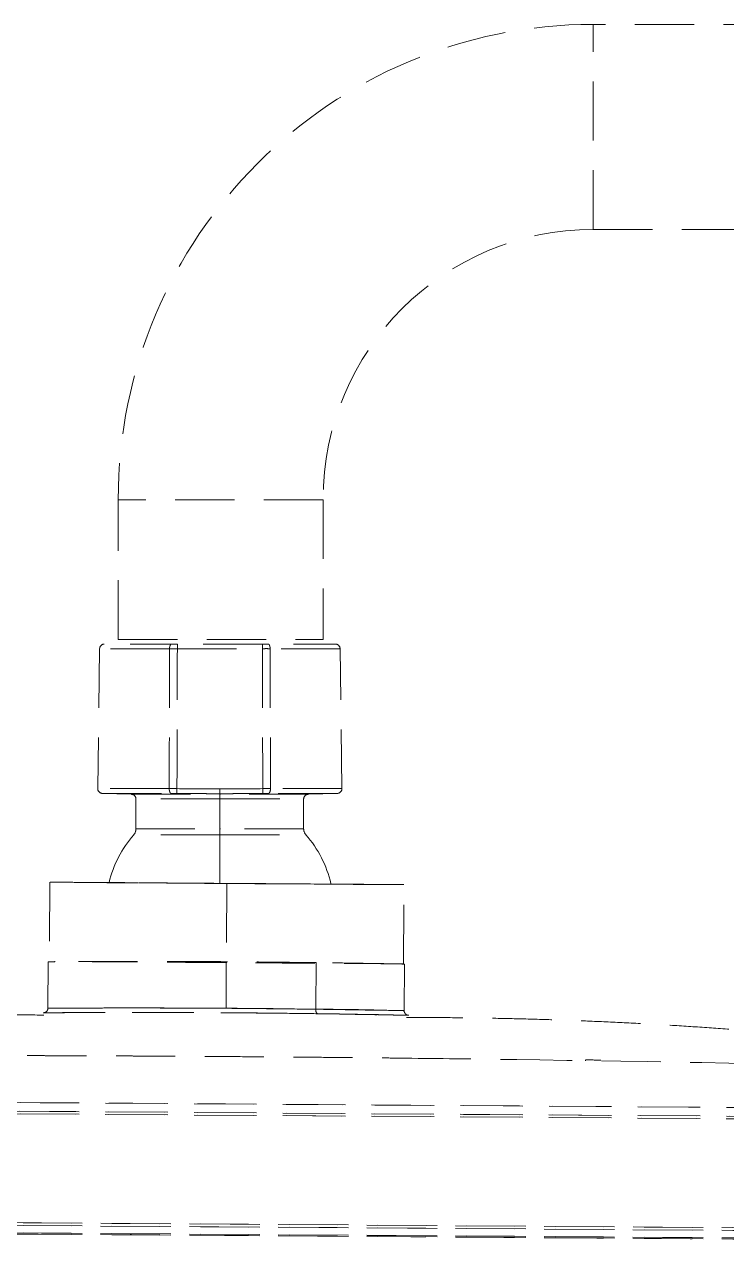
# Model space of a CAD drawing. Header units: millimetres. Extents: x 8883 to 11259, y -10160 to -6800.
# Drawn here: x 10425.5 to 10500.9, y -8196.7 to -8066.1 of the extents above; entities that cross this region are included whole.
import ezdxf

# ---------------------------------------------------------------- set-up
doc = ezdxf.new("R2010")
doc.units = ezdxf.units.MM
doc.linetypes.add('HIDDEN', pattern=[9.525, 6.35, -3.175])
doc.linetypes.add('HIDDEN2', pattern=[4.7625, 3.175, -1.5875])
doc.layers.add('HIDDEN', color=252, linetype='HIDDEN2', lineweight=13)

msp = doc.modelspace()

# ---------------------------------------------------------------- linework, layer by layer
at = {"layer": 'HIDDEN', "linetype": 'HIDDEN', "lineweight": 18}
for p, q in [((10754.56, -8066.15), (10486.56, -8066.15)), ((10486.56, -8088.15), (10486.56, -8066.15)), ((10486.56, -8088.15), (10754.56, -8088.15)), ((10435.56, -8132.15), (10435.56, -8117.15)), ((10457.56, -8117.15), (10435.56, -8117.15)), ((10457.56, -8117.15), (10457.56, -8132.15)), ((10435.56, -8132.15), (10457.56, -8132.15)), ((10451.04, -8132.64), (10441.91, -8132.64)), ((10451.66, -8132.64), (10451.04, -8132.64)), ((10433.57, -8133.13), (10433.37, -8148.15)), ((10459.58, -8148.15), (10459.38, -8133.13)), ((10433.85, -8148.66), (10436.99, -8148.76)), ((10433.85, -8148.66), (10441.24, -8148.66)), ((10459.09, -8148.66), (10451.71, -8148.66)), ((10455.96, -8148.76), (10459.09, -8148.66)), ((10436.99, -8148.76), (10446.47, -8148.76)), ((10437.47, -8149.26), (10437.47, -8152.45)), ((10446.47, -8149.26), (10437.47, -8149.26)), ((10446.47, -8148.76), (10446.47, -8149.26)), ((10446.47, -8148.76), (10446.55, -8148.76)), ((10446.55, -8149.26), (10446.47, -8149.26)), ((10455.96, -8148.76), (10446.55, -8148.76)), ((10446.55, -8149.26), (10455.47, -8149.26)), ((10455.47, -8152.45), (10455.47, -8149.26)), ((10455.47, -8152.45), (10446.54, -8152.45)), ((10446.47, -8158.27), (10446.47, -8153.11)), ((10446.54, -8153.11), (10455.72, -8153.11)), ((10428.22, -8158.18), (10428.17, -8166.68)), ((10447.23, -8158.33), (10431.23, -8158.22)), ((10447.23, -8158.32), (10447.17, -8166.82)), ((10447.23, -8158.33), (10463.23, -8158.44)), ((10466.18, -8166.95), (10466.24, -8158.45)), ((10428.05, -8166.72), (10428.02, -8171.72)), ((10456.77, -8171.82), (10456.81, -8166.82)), ((10466.27, -8171.98), (10466.3, -8166.98)), ((10430.35, -8172.18), (10430.34, -8172.18)), ((10447.14, -8171.72), (10447.14, -8171.72)), ((10447.14, -8171.72), (10447.14, -8171.72)), ((10447.14, -8172.2), (10447.14, -8172.2)), ((10447.14, -8172.2), (10447.14, -8172.2)), ((10463.93, -8172.41), (10463.93, -8172.41)), ((10485.74, -8177.34), (10485.74, -8177.34)), ((10526.62, -8183.74), (10367.5, -8182.64)), ((10367.5, -8182.64), (10526.62, -8183.74)), ((10526.61, -8183.47), (10367.51, -8182.37)), ((10367.51, -8182.37), (10526.61, -8183.47)), ((10367.52, -8181.43), (10526.62, -8182.53)), ((10526.95, -8195.43), (10367.01, -8194.32)), ((10367.01, -8194.32), (10526.95, -8195.43)), ((10367, -8194.62), (10526.95, -8195.72)), ((10526.95, -8195.72), (10367, -8194.62)), ((10526.95, -8196.52), (10367, -8195.42)), ((10367, -8195.42), (10526.95, -8196.52)), ((10367, -8195.43), (10526.95, -8196.54)), ((10526.95, -8196.65), (10367, -8195.54))]:
    msp.add_line(p, q, dxfattribs=at)
for centre, radius, start, end in [((10486.56, -8117.15), 51, 90, 180), ((10486.56, -8117.15), 29, 90, 180), ((10434.07, -8133.14), 0.5, 90, 179.2723), ((10458.88, -8133.14), 0.5, 0.7618, 90), ((10433.87, -8148.16), 0.5, 179.2712, 268), ((10459.08, -8148.16), 0.5, 272, 0.7629), ((10436.97, -8149.26), 0.5, 0, 88), ((10455.97, -8149.26), 0.5, 92, 180), ((10436.47, -8152.45), 1, 319.161, 0), ((10456.47, -8152.45), 1, 180, 220.9994), ((10446.47, -8161.14), 12.25, 138.9837, 166.1934), ((10446.47, -8161.14), 12.25, 13.1957, 40.9994)]:
    msp.add_arc(centre, radius, start, end, dxfattribs=at)
for centre, major_axis, ratio, start_param, end_param in [((10441.91, -8132.64), (1.5, 0), 0.000002, 1.57077, 2.002381), ((10451.7, -8148.16), (0, 0.5), 0.41475, 3.176498, 4.712395)]:
    msp.add_ellipse(centre, major_axis=major_axis, ratio=ratio, start_param=start_param, end_param=end_param, dxfattribs=at)
for points, weights, degree in [([(10441.28, -8132.64), (10438.65, -8132.64), (10436.83, -8132.64)], [1, 0.93594030239, 0.923861042892], 2), ([(10441.28, -8132.64), (10441.08, -8132.64), (10441.07, -8133.14)], [1, 0.711725944024, 1], 2), ([(10441.91, -8132.64), (10441.91, -8132.64), (10441.91, -8133.14)], [0.999596406696, 0.711918987171, 1], 2), ([(10451.04, -8133.14), (10451.04, -8132.64), (10451.04, -8132.64)], [1, 0.711717330064, 1], 2), ([(10451.66, -8132.64), (10451.87, -8132.64), (10451.87, -8133.14)], [1, 0.711720446305, 1], 2), ([(10441.07, -8133.14), (10433.57, -8133.14), (10433.57, -8133.14)], [1, 0.842137833422, 0.999940507182], 2), ([(10459.38, -8133.14), (10459.38, -8133.14), (10451.87, -8133.14)], [0.999939843091, 0.84213816565, 1], 2), ([(10441.04, -8148.15), (10441.04, -8148.15), (10441.04, -8148.15), (10441.04, -8148.16)], [1, 0.999986396381, 0.999986370479, 1], 3), ([(10441.04, -8148.16), (10441.04, -8148.44), (10441.12, -8148.65), (10441.24, -8148.66)], [1, 0.81270063813, 0.813092220383, 1], 3), ([(10441.86, -8148.66), (10441.86, -8148.65), (10441.86, -8148.44), (10441.87, -8148.15)], [1.16664221229, 0.944357971452, 0.9444526362, 1.16692620654], 3), ([(10451.91, -8148.15), (10451.91, -8148.15), (10451.91, -8148.16)], [1, 0.999974445807, 1], 2), ([(10446.47, -8152.45), (10446.5, -8152.45), (10446.54, -8152.45)], [1, 0.999993904141, 1], 2)]:
    msp.add_rational_spline(points, weights, degree=degree, dxfattribs=at)
for points, weights, knots in [([(10457.15, -8132.64), (10458.88, -8132.64), (10458.88, -8132.64), (10458.88, -8132.64), (10451.66, -8132.64)], [0.921349017001, 0.925879622588, 1, 0.842108108603, 1], [0, 0, 0, 0.319467, 0.319467, 1, 1, 1]), ([(10441.04, -8148.15), (10433.37, -8148.15), (10433.37, -8148.15), (10433.37, -8148.15), (10433.37, -8148.15)], [1, 0.841055775259, 1, 0.99997709744, 0.999954201479], [0, 0, 0, 0.999856, 0.999856, 1, 1, 1]), ([(10459.58, -8148.15), (10459.58, -8148.15), (10459.58, -8148.15), (10459.58, -8148.15), (10451.91, -8148.15)], [0.999938785464, 0.999969386836, 1, 0.841055775259, 1], [0, 0, 0, 0.000193, 0.000193, 1, 1, 1]), ([(10437.47, -8152.45), (10437.47, -8152.45), (10437.47, -8152.45), (10437.5, -8152.45), (10446.47, -8152.45)], [0.998561876018, 0.999279156428, 1, 0.708340193265, 1], [0, 0, 0, 0.002465, 0.002465, 1, 1, 1]), ([(10446.47, -8153.11), (10437.26, -8153.11), (10437.23, -8153.11), (10437.23, -8153.11), (10437.23, -8153.11)], [1, 0.708346096096, 1, 0.999349743138, 0.998702385835], [0, 0, 0, 0.997775, 0.997775, 1, 1, 1])]:
    msp.add_rational_spline(points, weights, degree=2, knots=knots, dxfattribs=at)
for points, degree in [([(10441.07, -8133.14), (10441.06, -8138.14), (10441.05, -8143.14), (10441.04, -8148.15)], 3), ([(10441.87, -8148.15), (10441.91, -8133.14)], 1), ([(10441.91, -8133.14), (10451.04, -8133.14)], 1), ([(10451.04, -8133.14), (10451.08, -8148.15)], 1), ([(10451.87, -8133.14), (10451.88, -8138.14), (10451.9, -8143.14), (10451.91, -8148.15)], 3), ([(10441.86, -8148.66), (10441.65, -8148.66), (10441.44, -8148.66), (10441.24, -8148.66)], 3), ([(10446.47, -8148.18), (10444.94, -8148.18), (10443.4, -8148.17), (10441.87, -8148.15)], 3), ([(10451.08, -8148.15), (10449.54, -8148.17), (10448.01, -8148.18), (10446.47, -8148.18)], 3), ([(10446.47, -8148.69), (10446.47, -8148.76)], 1), ([(10451.71, -8148.66), (10451.51, -8148.66), (10451.3, -8148.66), (10451.08, -8148.66)], 3), ([(10446.47, -8149.26), (10446.47, -8152.45)], 1), ([(10446.54, -8153.11), (10446.52, -8153.11), (10446.49, -8153.11), (10446.47, -8153.11)], 3), ([(10447.23, -8158.32), (10445.99, -8158.31), (10443.5, -8158.29), (10439.91, -8158.27), (10436.61, -8158.24), (10433.7, -8158.22), (10431.33, -8158.21), (10429.57, -8158.19), (10428.47, -8158.19), (10428.1, -8158.18), (10428.47, -8158.19), (10429.57, -8158.19), (10431.33, -8158.21), (10433.7, -8158.22), (10436.61, -8158.24), (10439.91, -8158.27), (10443.5, -8158.29), (10445.99, -8158.31), (10447.23, -8158.32)], 3), ([(10447.14, -8171.72), (10447.17, -8166.72)], 1), ([(10456.81, -8166.82), (10455.32, -8166.8), (10452.16, -8166.77), (10448.83, -8166.73), (10447.17, -8166.72)], 3), ([(10456.81, -8166.82), (10455.36, -8166.8), (10452.22, -8166.77), (10448.86, -8166.73), (10447.17, -8166.72)], 3), ([(10441.19, -8171.69), (10439.92, -8171.68), (10438.69, -8171.68), (10437.52, -8171.68)], 3), ([(10447.14, -8171.72), (10446.14, -8171.71), (10444.13, -8171.7), (10442.15, -8171.69), (10441.19, -8171.69)], 3), ([(10456.77, -8171.82), (10455.28, -8171.8), (10452.13, -8171.77), (10448.8, -8171.73), (10447.14, -8171.72)], 3), ([(10447.14, -8171.72), (10448.8, -8171.73), (10452.13, -8171.77), (10455.28, -8171.8), (10456.77, -8171.82)], 3), ([(10427.59, -8172.45), (10396.08, -8171.94), (10364.69, -8175.85)], 2), ([(10453.22, -8172.25), (10454.54, -8172.27), (10455.8, -8172.28), (10457, -8172.3)], 3), ([(10457, -8172.3), (10455.8, -8172.28), (10454.53, -8172.27), (10453.22, -8172.25)], 3), ([(10529.53, -8176.99), (10498.11, -8172.64), (10466.51, -8172.71)], 2), ([(10439.7, -8176.85), (10438.94, -8176.84), (10438.19, -8176.84), (10437.43, -8176.84)], 3), ([(10467.07, -8177.08), (10470.69, -8177.12), (10474.31, -8177.16), (10477.93, -8177.22)], 3), ([(10477.93, -8177.22), (10493.39, -8177.43), (10508.84, -8177.73), (10524.3, -8178.12)], 3), ([(10478.36, -8177.22), (10478.22, -8177.22), (10478.07, -8177.22), (10477.93, -8177.22)], 3), ([(10487.36, -8177.3), (10486.82, -8177.28), (10486.28, -8177.25), (10485.74, -8177.23)], 3), ([(10485.74, -8177.34), (10485.74, -8177.29)], 1), ([(10526.62, -8182.53), (10473.61, -8182.17), (10420.53, -8181.8), (10367.52, -8181.43)], 3), ([(10367, -8195.54), (10420.32, -8195.91), (10473.63, -8196.28), (10526.95, -8196.65)], 3)]:
    msp.add_open_spline(points, degree=degree, dxfattribs=at)
for points, knots in [([(10441.07, -8133.14), (10441.21, -8133.14), (10441.34, -8133.14), (10441.62, -8133.14), (10441.77, -8133.14), (10441.91, -8133.14)], [0, 0, 0, 0, 0.5, 0.5, 1, 1, 1, 1]), ([(10451.87, -8133.14), (10451.74, -8133.14), (10451.6, -8133.13), (10451.32, -8133.13), (10451.18, -8133.14), (10451.04, -8133.14)], [0, 0, 0, 0, 0.5, 0.5, 1, 1, 1, 1]), ([(10441.04, -8148.15), (10441.05, -8148.15), (10441.06, -8148.15), (10441.08, -8148.15), (10441.1, -8148.15), (10441.12, -8148.15), (10441.14, -8148.15), (10441.16, -8148.15), (10441.18, -8148.15), (10441.2, -8148.15), (10441.22, -8148.15), (10441.24, -8148.15), (10441.26, -8148.15), (10441.28, -8148.15), (10441.3, -8148.15), (10441.32, -8148.15), (10441.34, -8148.15), (10441.36, -8148.15), (10441.38, -8148.15), (10441.4, -8148.15), (10441.42, -8148.15), (10441.44, -8148.15), (10441.46, -8148.15), (10441.48, -8148.15), (10441.5, -8148.15), (10441.52, -8148.15), (10441.55, -8148.15), (10441.57, -8148.15), (10441.59, -8148.15), (10441.61, -8148.15), (10441.63, -8148.15), (10441.65, -8148.15), (10441.67, -8148.15), (10441.7, -8148.15), (10441.72, -8148.15), (10441.74, -8148.15), (10441.76, -8148.15), (10441.78, -8148.15), (10441.8, -8148.15), (10441.82, -8148.15), (10441.85, -8148.15), (10441.86, -8148.15), (10441.87, -8148.15)], [0, 0, 0, 0, 0.024564, 0.04915, 0.073758, 0.098389, 0.123042, 0.147717, 0.172415, 0.197135, 0.221878, 0.246643, 0.27143, 0.29624, 0.321072, 0.345926, 0.370803, 0.395702, 0.420624, 0.445568, 0.470534, 0.495523, 0.520534, 0.545568, 0.570624, 0.595702, 0.620803, 0.645926, 0.671071, 0.696239, 0.721429, 0.746642, 0.771877, 0.797134, 0.822414, 0.847716, 0.873041, 0.898388, 0.923757, 0.949149, 0.974563, 1, 1, 1, 1]), ([(10446.47, -8148.69), (10446.38, -8148.69), (10446.19, -8148.69), (10445.9, -8148.69), (10445.62, -8148.69), (10445.33, -8148.69), (10445.04, -8148.69), (10444.76, -8148.69), (10444.47, -8148.68), (10444.09, -8148.68), (10443.61, -8148.68), (10443.03, -8148.67), (10442.45, -8148.67), (10442.06, -8148.66), (10441.86, -8148.66)], [0, 0, 0, 0, 0.062133, 0.124099, 0.185971, 0.247824, 0.30973, 0.371762, 0.433991, 0.496486, 0.621471, 0.746745, 0.872776, 1, 1, 1, 1]), ([(10446.47, -8148.18), (10446.47, -8148.22), (10446.47, -8148.25), (10446.47, -8148.31), (10446.47, -8148.34), (10446.47, -8148.4), (10446.47, -8148.43), (10446.47, -8148.49), (10446.47, -8148.51), (10446.47, -8148.56), (10446.47, -8148.58), (10446.47, -8148.62), (10446.47, -8148.63), (10446.47, -8148.66), (10446.47, -8148.67), (10446.47, -8148.68), (10446.47, -8148.69), (10446.47, -8148.69)], [0, 0, 0, 0, 0.125, 0.125, 0.25, 0.25, 0.375, 0.375, 0.5, 0.5, 0.625, 0.625, 0.75, 0.75, 0.875, 0.875, 1, 1, 1, 1]), ([(10451.08, -8148.66), (10450.99, -8148.66), (10450.79, -8148.66), (10450.5, -8148.67), (10450.21, -8148.67), (10449.92, -8148.67), (10449.63, -8148.68), (10449.34, -8148.68), (10449.05, -8148.68), (10448.71, -8148.68), (10448.3, -8148.69), (10447.85, -8148.69), (10447.39, -8148.69), (10446.93, -8148.69), (10446.63, -8148.69), (10446.47, -8148.69)], [0, 0, 0, 0, 0.063786, 0.127221, 0.190358, 0.253251, 0.315955, 0.378527, 0.441027, 0.503516, 0.603372, 0.702655, 0.801655, 0.90067, 1, 1, 1, 1]), ([(10451.08, -8148.15), (10451.08, -8148.15), (10451.09, -8148.15), (10451.12, -8148.15), (10451.17, -8148.15), (10451.22, -8148.15), (10451.26, -8148.15), (10451.31, -8148.15), (10451.35, -8148.15), (10451.4, -8148.15), (10451.44, -8148.15), (10451.48, -8148.15), (10451.53, -8148.15), (10451.57, -8148.15), (10451.62, -8148.15), (10451.66, -8148.15), (10451.7, -8148.15), (10451.74, -8148.15), (10451.79, -8148.15), (10451.83, -8148.15), (10451.87, -8148.15), (10451.89, -8148.15), (10451.91, -8148.15)], [0, 0, 0, 0, 0.000041, 0.053564, 0.106988, 0.160313, 0.213538, 0.266664, 0.319691, 0.372618, 0.425446, 0.478174, 0.530804, 0.583334, 0.635765, 0.688096, 0.740328, 0.792461, 0.844495, 0.896429, 0.948264, 1, 1, 1, 1]), ([(10451.08, -8148.66), (10451.08, -8148.66), (10451.08, -8148.65), (10451.08, -8148.64), (10451.08, -8148.63), (10451.08, -8148.6), (10451.08, -8148.59), (10451.08, -8148.55), (10451.08, -8148.53), (10451.08, -8148.48), (10451.08, -8148.46), (10451.08, -8148.4), (10451.08, -8148.37), (10451.08, -8148.31), (10451.08, -8148.28), (10451.08, -8148.22), (10451.08, -8148.19), (10451.08, -8148.15)], [0, 0, 0, 0, 0.125, 0.125, 0.25, 0.25, 0.375, 0.375, 0.5, 0.5, 0.625, 0.625, 0.75, 0.75, 0.875, 0.875, 1, 1, 1, 1]), ([(10446.47, -8153.11), (10446.47, -8153.06), (10446.47, -8153.01), (10446.47, -8152.91), (10446.47, -8152.86), (10446.47, -8152.74), (10446.47, -8152.69), (10446.47, -8152.57), (10446.47, -8152.51), (10446.47, -8152.45)], [0, 0, 0, 0, 0.25, 0.25, 0.5, 0.5, 0.75, 0.75, 1, 1, 1, 1]), ([(10447.23, -8158.32), (10445.99, -8158.31), (10443.5, -8158.29), (10439.91, -8158.27), (10436.61, -8158.24), (10433.7, -8158.22), (10431.33, -8158.21), (10429.57, -8158.19), (10428.47, -8158.19), (10428.22, -8158.18), (10428.22, -8158.18), (10428.22, -8158.18)], [0, 0, 0, 0, 0.12499, 0.249981, 0.374971, 0.499961, 0.624952, 0.749942, 0.874932, 0.999923, 1, 1, 1, 1]), ([(10431.23, -8158.22), (10431.23, -8158.22), (10432.8, -8158.23), (10439.04, -8158.27), (10442.81, -8158.3), (10447.23, -8158.33)], [0, 0, 0, 0, 0.4999, 0.4999, 1, 1, 1, 1]), ([(10447.23, -8158.32), (10448.48, -8158.33), (10450.97, -8158.34), (10455.79, -8158.38), (10460.98, -8158.41), (10465.36, -8158.44), (10466.68, -8158.45), (10465.36, -8158.44), (10460.98, -8158.41), (10455.79, -8158.38), (10450.97, -8158.34), (10448.48, -8158.33), (10447.23, -8158.32)], [0, 0, 0, 0, 0.0625, 0.125, 0.25, 0.375, 0.5, 0.625, 0.75, 0.875, 0.9375, 1, 1, 1, 1]), ([(10466.24, -8158.45), (10466.24, -8158.45), (10465.36, -8158.44), (10460.98, -8158.41), (10455.79, -8158.38), (10450.97, -8158.34), (10448.48, -8158.33), (10447.23, -8158.32)], [0, 0, 0, 0, 0.249911, 0.49994, 0.74997, 0.874985, 1, 1, 1, 1]), ([(10447.23, -8158.33), (10448.25, -8158.33), (10449.25, -8158.34), (10450.72, -8158.35), (10451.21, -8158.35), (10452.17, -8158.36), (10452.61, -8158.36), (10455.17, -8158.38), (10456.99, -8158.39), (10459.33, -8158.41), (10460.01, -8158.41), (10460.9, -8158.42), (10461.18, -8158.42), (10461.68, -8158.43), (10461.92, -8158.43), (10462.86, -8158.43), (10463.23, -8158.44), (10463.23, -8158.44), (10463.23, -8158.44), (10463.21, -8158.44)], [0, 0, 0, 0, 0.120871, 0.120871, 0.181307, 0.181307, 0.241743, 0.241743, 0.483486, 0.483486, 0.604357, 0.604357, 0.664793, 0.664793, 0.725229, 0.725229, 0.966972, 0.966972, 1, 1, 1, 1]), ([(10447.17, -8166.72), (10445.09, -8166.7), (10440.93, -8166.68), (10435.34, -8166.68), (10431.72, -8166.7), (10429.69, -8166.71), (10428.63, -8166.72), (10428.06, -8166.72), (10428, -8166.72), (10428.36, -8166.72), (10428.71, -8166.72), (10428.81, -8166.71)], [0, 0, 0, 0, 0.176376, 0.352752, 0.529128, 0.617316, 0.705504, 0.793692, 0.88188, 0.970068, 1, 1, 1, 1]), ([(10447.17, -8166.72), (10446.13, -8166.71), (10444.06, -8166.7), (10440.99, -8166.69), (10438.14, -8166.68), (10435.48, -8166.68), (10433.17, -8166.69), (10430.56, -8166.7), (10428.54, -8166.72), (10428.05, -8166.72), (10428.05, -8166.72)], [0, 0, 0, 0, 0.103976, 0.207953, 0.311929, 0.415906, 0.519882, 0.623859, 0.831812, 1, 1, 1, 1]), ([(10447.17, -8166.82), (10445.93, -8166.81), (10443.44, -8166.79), (10439.85, -8166.77), (10436.55, -8166.74), (10433.65, -8166.72), (10431.7, -8166.71), (10430.77, -8166.7), (10430.5, -8166.7)], [0, 0, 0, 0, 0.183377, 0.366754, 0.550131, 0.733508, 0.916884, 1, 1, 1, 1]), ([(10466.18, -8166.95), (10466.18, -8166.95), (10465.3, -8166.94), (10460.92, -8166.91), (10455.73, -8166.88), (10450.92, -8166.84), (10448.42, -8166.82), (10447.17, -8166.82)], [0, 0, 0, 0, 0.249911, 0.49994, 0.74997, 0.874985, 1, 1, 1, 1]), ([(10466.3, -8166.98), (10466.3, -8166.98), (10466.23, -8166.97), (10465.29, -8166.95), (10462.41, -8166.9), (10459.41, -8166.85), (10457.7, -8166.83), (10456.81, -8166.82)], [0, 0, 0, 0, 0.062799, 0.375199, 0.6876, 0.8438, 1, 1, 1, 1]), ([(10464.93, -8166.94), (10464.93, -8166.94), (10464.14, -8166.93), (10461.84, -8166.89), (10458.6, -8166.84), (10456.81, -8166.82)], [0, 0, 0, 0, 0.001872, 0.500936, 1, 1, 1, 1]), ([(10428.02, -8171.72), (10428.01, -8171.78), (10427.99, -8171.9), (10427.88, -8172.07), (10427.71, -8172.17), (10427.58, -8172.2), (10427.52, -8172.2)], [0, 0, 0, 0, 0.241083, 0.500211, 0.75778, 1, 1, 1, 1]), ([(10427.52, -8172.2), (10427.52, -8172.2), (10427.52, -8172.2), (10427.56, -8172.2), (10427.67, -8172.2), (10427.82, -8172.2), (10428.03, -8172.2), (10428.29, -8172.19), (10428.6, -8172.19), (10428.9, -8172.19), (10429.15, -8172.19), (10429.34, -8172.19), (10429.54, -8172.19), (10429.75, -8172.18), (10429.97, -8172.18), (10430.19, -8172.18), (10430.43, -8172.18), (10430.81, -8172.18), (10431.36, -8172.18), (10432.12, -8172.17), (10432.93, -8172.17), (10433.8, -8172.17), (10434.72, -8172.17), (10435.68, -8172.16), (10436.7, -8172.16), (10437.76, -8172.16), (10438.85, -8172.16), (10439.98, -8172.17), (10441.14, -8172.17), (10442.22, -8172.17), (10443.22, -8172.18), (10444.13, -8172.18), (10445.04, -8172.18), (10445.96, -8172.19), (10446.88, -8172.2), (10447.8, -8172.2), (10448.71, -8172.21), (10449.37, -8172.22), (10449.77, -8172.22), (10449.91, -8172.22), (10450.05, -8172.22), (10450.19, -8172.22), (10450.33, -8172.22), (10450.47, -8172.22), (10450.61, -8172.23), (10450.75, -8172.23), (10450.89, -8172.23), (10451.03, -8172.23), (10451.17, -8172.23), (10451.31, -8172.23), (10451.45, -8172.23), (10451.59, -8172.24), (10451.72, -8172.24), (10451.86, -8172.24), (10452, -8172.24), (10452.14, -8172.24), (10452.27, -8172.24), (10452.41, -8172.24), (10452.55, -8172.25), (10452.68, -8172.25), (10452.82, -8172.25), (10452.95, -8172.25), (10453.09, -8172.25), (10453.18, -8172.25), (10453.22, -8172.25)], [0, 0, 0, 0, 0.012972, 0.040536, 0.06795, 0.095291, 0.122633, 0.150052, 0.177623, 0.205419, 0.2179, 0.230361, 0.242809, 0.25525, 0.267691, 0.280139, 0.292601, 0.305084, 0.338046, 0.370934, 0.403873, 0.436812, 0.469653, 0.502525, 0.535676, 0.568724, 0.601804, 0.634917, 0.668086, 0.701443, 0.726281, 0.751094, 0.775935, 0.800856, 0.825778, 0.850622, 0.875441, 0.900288, 0.904153, 0.908013, 0.91187, 0.915724, 0.919574, 0.923421, 0.927265, 0.931106, 0.934944, 0.938781, 0.942615, 0.946447, 0.950277, 0.954105, 0.957933, 0.961759, 0.965584, 0.969408, 0.973232, 0.977055, 0.980879, 0.984702, 0.988526, 0.99235, 0.996174, 1, 1, 1, 1]), ([(10453.22, -8172.25), (10453.2, -8172.25), (10453.16, -8172.25), (10453.09, -8172.25), (10453.01, -8172.25), (10452.94, -8172.25), (10452.86, -8172.25), (10452.78, -8172.25), (10452.69, -8172.25), (10452.6, -8172.25), (10452.51, -8172.25), (10452.42, -8172.24), (10452.32, -8172.24), (10452.22, -8172.24), (10452.12, -8172.24), (10452.01, -8172.24), (10451.91, -8172.24), (10451.79, -8172.24), (10451.68, -8172.24), (10451.56, -8172.24), (10451.44, -8172.23), (10451.31, -8172.23), (10451.18, -8172.23), (10451.05, -8172.23), (10450.92, -8172.23), (10450.78, -8172.23), (10450.64, -8172.23), (10450.5, -8172.23), (10450.35, -8172.22), (10450.2, -8172.22), (10450.05, -8172.22), (10449.89, -8172.22), (10449.54, -8172.22), (10449.02, -8172.21), (10448.35, -8172.21), (10447.73, -8172.2), (10447.15, -8172.2), (10446.63, -8172.19), (10446.1, -8172.19), (10445.54, -8172.19), (10444.89, -8172.18), (10444.17, -8172.18), (10443.4, -8172.18), (10442.67, -8172.17), (10442.03, -8172.17), (10441.49, -8172.17), (10441.01, -8172.17), (10440.56, -8172.17), (10440.16, -8172.17), (10439.81, -8172.17), (10439.49, -8172.17), (10439.1, -8172.16), (10438.61, -8172.16), (10438, -8172.16), (10437.38, -8172.16), (10436.73, -8172.16), (10436.14, -8172.16), (10435.63, -8172.16), (10435.21, -8172.16), (10434.82, -8172.17), (10434.47, -8172.17), (10434.14, -8172.17), (10433.84, -8172.17), (10433.57, -8172.17), (10433.29, -8172.17), (10432.91, -8172.17), (10432.4, -8172.17), (10431.73, -8172.17), (10430.94, -8172.18), (10430.2, -8172.18), (10429.63, -8172.19), (10429.28, -8172.19), (10429.04, -8172.19), (10428.82, -8172.19), (10428.58, -8172.19), (10428.32, -8172.19), (10428.12, -8172.19), (10427.97, -8172.2), (10427.87, -8172.2), (10427.78, -8172.2), (10427.71, -8172.2), (10427.65, -8172.2), (10427.6, -8172.2), (10427.57, -8172.2), (10427.55, -8172.2), (10427.54, -8172.2), (10427.54, -8172.2)], [0, 0, 0, 0, 0.001904, 0.003889, 0.005956, 0.008104, 0.010335, 0.012647, 0.01504, 0.017516, 0.020073, 0.022712, 0.025433, 0.028236, 0.03112, 0.034088, 0.037137, 0.040269, 0.043484, 0.046782, 0.050163, 0.053627, 0.057174, 0.060804, 0.064518, 0.068314, 0.072194, 0.076158, 0.080205, 0.084335, 0.088548, 0.092845, 0.097225, 0.116907, 0.13522, 0.152151, 0.167698, 0.181869, 0.194673, 0.210549, 0.228207, 0.247667, 0.268958, 0.29207, 0.308167, 0.323133, 0.336963, 0.349653, 0.361205, 0.371627, 0.380933, 0.389131, 0.406394, 0.424738, 0.444167, 0.46466, 0.486187, 0.50129, 0.515546, 0.528953, 0.541522, 0.553263, 0.564184, 0.57429, 0.583585, 0.596793, 0.617403, 0.64549, 0.681067, 0.725101, 0.7575, 0.778429, 0.791241, 0.807385, 0.826851, 0.849617, 0.875669, 0.890474, 0.904969, 0.919158, 0.933042, 0.946625, 0.959905, 0.972883, 0.989223, 1, 1, 1, 1]), ([(10437.52, -8171.68), (10435.71, -8171.68), (10432.47, -8171.69), (10429.14, -8171.71), (10427.71, -8171.72), (10428.34, -8171.72), (10430.52, -8171.7), (10433.14, -8171.69), (10435.44, -8171.68), (10438.1, -8171.68), (10440.95, -8171.69), (10444.02, -8171.7), (10446.1, -8171.71), (10447.14, -8171.72)], [0, 0, 0, 0, 0.125, 0.25, 0.375, 0.5, 0.625, 0.6875, 0.75, 0.8125, 0.875, 0.9375, 1, 1, 1, 1]), ([(10428.77, -8171.71), (10428.74, -8171.71), (10428.72, -8171.71), (10428.62, -8171.72), (10428.56, -8171.72), (10428.27, -8171.72), (10428.12, -8171.72), (10427.99, -8171.72), (10428.01, -8171.72), (10428.14, -8171.72), (10428.17, -8171.72), (10428.24, -8171.72), (10428.36, -8171.72), (10428.54, -8171.72), (10428.81, -8171.71), (10428.97, -8171.71), (10429.32, -8171.71), (10429.51, -8171.71), (10429.94, -8171.71), (10430.18, -8171.71), (10430.56, -8171.7), (10430.69, -8171.7), (10430.96, -8171.7), (10431.39, -8171.7), (10432, -8171.7), (10432.5, -8171.69), (10432.84, -8171.69), (10433.02, -8171.69), (10433.91, -8171.69), (10434.68, -8171.69), (10436.33, -8171.68), (10437.22, -8171.68), (10438.36, -8171.68), (10438.6, -8171.68), (10439.06, -8171.68), (10439.54, -8171.68), (10440.02, -8171.68), (10440.5, -8171.69), (10440.74, -8171.69), (10441.48, -8171.69), (10441.99, -8171.69), (10443, -8171.69), (10443.52, -8171.7), (10444.55, -8171.7), (10445.06, -8171.7), (10446.1, -8171.71), (10446.62, -8171.71), (10447.14, -8171.72)], [0, 0, 0, 0, 0.007657, 0.007657, 0.029709, 0.029709, 0.117918, 0.117918, 0.206126, 0.206126, 0.228178, 0.228178, 0.25023, 0.294334, 0.294334, 0.338438, 0.338438, 0.382542, 0.382542, 0.426646, 0.426646, 0.448698, 0.448698, 0.470751, 0.514855, 0.536907, 0.536907, 0.558959, 0.558959, 0.647167, 0.647167, 0.735375, 0.735375, 0.757427, 0.757427, 0.779479, 0.801531, 0.801531, 0.823584, 0.823584, 0.867688, 0.867688, 0.911792, 0.911792, 0.955896, 0.955896, 1, 1, 1, 1]), ([(10428.02, -8171.72), (10428.02, -8171.72), (10428.51, -8171.72), (10430.52, -8171.7), (10433.14, -8171.69), (10435.44, -8171.68), (10438.1, -8171.68), (10440.95, -8171.69), (10444.02, -8171.7), (10446.1, -8171.71), (10447.14, -8171.72)], [0, 0, 0, 0, 0.168188, 0.376141, 0.480118, 0.584094, 0.688071, 0.792047, 0.896024, 1, 1, 1, 1]), ([(10447.14, -8171.72), (10448.18, -8171.72), (10450.27, -8171.74), (10453.32, -8171.77), (10456.2, -8171.8), (10458.83, -8171.83), (10461.15, -8171.86), (10463.14, -8171.89), (10464.69, -8171.93), (10465.74, -8171.97), (10466.27, -8171.99), (10466.32, -8171.97), (10465.25, -8171.95), (10462.38, -8171.9), (10459.38, -8171.85), (10457.67, -8171.83), (10456.77, -8171.82)], [0, 0, 0, 0, 0.0625, 0.125, 0.1875, 0.25, 0.3125, 0.375, 0.4375, 0.5, 0.5625, 0.625, 0.75, 0.875, 0.9375, 1, 1, 1, 1]), ([(10447.14, -8171.72), (10447.35, -8171.72), (10447.56, -8171.72), (10447.98, -8171.72), (10448.19, -8171.72), (10448.82, -8171.73), (10449.23, -8171.73), (10450.07, -8171.74), (10450.69, -8171.74), (10451.3, -8171.75), (10451.71, -8171.75), (10452.32, -8171.76), (10452.92, -8171.77), (10453.71, -8171.78), (10454.89, -8171.79), (10456.03, -8171.81), (10456.76, -8171.82)], [0, 0, 0, 0, 0.0625, 0.0625, 0.125, 0.125, 0.25, 0.25, 0.375, 0.4375, 0.4375, 0.5, 0.625, 0.625, 0.75, 1, 1, 1, 1]), ([(10456.76, -8171.82), (10457.67, -8171.83), (10458.53, -8171.84), (10459.53, -8171.86), (10459.73, -8171.86), (10460.12, -8171.87), (10460.5, -8171.87), (10460.86, -8171.88), (10461.22, -8171.89), (10461.39, -8171.89), (10461.9, -8171.9), (10462.23, -8171.9), (10462.85, -8171.92), (10463.14, -8171.92), (10463.69, -8171.93), (10463.94, -8171.94), (10464.41, -8171.95), (10464.63, -8171.95), (10464.93, -8171.96), (10465.02, -8171.96), (10465.2, -8171.96), (10465.37, -8171.97), (10465.52, -8171.97), (10465.66, -8171.97), (10465.72, -8171.97), (10465.84, -8171.98), (10465.89, -8171.98), (10465.99, -8171.98), (10466.03, -8171.98), (10466.14, -8171.98), (10466.19, -8171.98), (10466.23, -8171.98), (10466.23, -8171.98), (10466.23, -8171.98)], [0, 0, 0, 0, 0.16666, 0.16666, 0.208325, 0.208325, 0.24999, 0.291655, 0.291655, 0.333319, 0.333319, 0.416649, 0.416649, 0.499979, 0.499979, 0.583309, 0.583309, 0.666639, 0.666639, 0.708304, 0.708304, 0.749969, 0.791634, 0.791634, 0.833299, 0.833299, 0.874964, 0.874964, 0.916629, 0.916629, 0.999958, 0.999958, 1, 1, 1, 1]), ([(10457, -8172.3), (10456.94, -8172.3), (10456.84, -8172.22), (10456.77, -8172), (10456.76, -8171.87), (10456.76, -8171.82)], [0, 0, 0, 0, 0.495908, 0.748287, 1, 1, 1, 1]), ([(10456.76, -8171.82), (10456.76, -8171.87), (10456.77, -8172), (10456.84, -8172.22), (10456.94, -8172.3), (10457, -8172.3)], [0, 0, 0, 0, 0.252338, 0.504804, 1, 1, 1, 1]), ([(10456.77, -8171.82), (10457.67, -8171.83), (10459.38, -8171.85), (10462.38, -8171.9), (10465.25, -8171.95), (10466.19, -8171.97), (10466.27, -8171.98), (10466.27, -8171.98)], [0, 0, 0, 0, 0.1562, 0.3124, 0.624801, 0.937201, 1, 1, 1, 1]), ([(10466.75, -8172.47), (10466.69, -8172.47), (10466.57, -8172.44), (10466.4, -8172.33), (10466.29, -8172.17), (10466.27, -8172.05), (10466.26, -8171.98)], [0, 0, 0, 0, 0.24158, 0.499231, 0.758744, 1, 1, 1, 1]), ([(10457, -8172.3), (10457.02, -8172.3), (10457.06, -8172.3), (10457.12, -8172.3), (10457.18, -8172.3), (10457.24, -8172.3), (10457.3, -8172.3), (10457.36, -8172.31), (10457.42, -8172.31), (10457.48, -8172.31), (10457.53, -8172.31), (10457.59, -8172.31), (10457.65, -8172.31), (10457.71, -8172.31), (10457.77, -8172.31), (10457.83, -8172.31), (10457.88, -8172.31), (10457.94, -8172.31), (10458, -8172.31), (10458.06, -8172.32), (10458.11, -8172.32), (10458.17, -8172.32), (10458.23, -8172.32), (10458.28, -8172.32), (10458.34, -8172.32), (10458.4, -8172.32), (10458.45, -8172.32), (10458.51, -8172.32), (10458.57, -8172.32), (10458.62, -8172.32), (10458.68, -8172.32), (10458.73, -8172.33), (10458.79, -8172.33), (10458.84, -8172.33), (10458.9, -8172.33), (10458.95, -8172.33), (10459.01, -8172.33), (10459.06, -8172.33), (10459.12, -8172.33), (10459.17, -8172.33), (10459.22, -8172.33), (10459.28, -8172.33), (10459.33, -8172.33), (10459.39, -8172.34), (10459.44, -8172.34), (10459.49, -8172.34), (10459.54, -8172.34), (10459.6, -8172.34), (10459.65, -8172.34), (10459.7, -8172.34), (10459.76, -8172.34), (10459.81, -8172.34), (10459.86, -8172.34), (10459.91, -8172.34), (10460.17, -8172.35), (10460.64, -8172.36), (10461.28, -8172.37), (10461.9, -8172.38), (10462.49, -8172.39), (10463.04, -8172.4), (10463.56, -8172.41), (10464.04, -8172.42), (10464.53, -8172.43), (10465.02, -8172.43), (10465.48, -8172.44), (10465.8, -8172.45), (10466.01, -8172.45), (10466.15, -8172.46), (10466.27, -8172.46), (10466.37, -8172.46), (10466.47, -8172.46), (10466.54, -8172.47), (10466.63, -8172.47), (10466.69, -8172.47), (10466.73, -8172.47), (10466.73, -8172.47), (10466.73, -8172.47)], [0, 0, 0, 0, 0.003399, 0.006796, 0.010191, 0.013584, 0.016974, 0.020362, 0.023748, 0.027132, 0.030514, 0.033893, 0.037271, 0.040647, 0.044021, 0.047393, 0.050763, 0.054132, 0.057499, 0.060864, 0.064227, 0.067589, 0.070949, 0.074308, 0.077665, 0.081021, 0.084375, 0.087728, 0.09108, 0.09443, 0.097779, 0.101127, 0.104474, 0.107819, 0.111164, 0.114508, 0.11785, 0.121192, 0.124532, 0.127872, 0.131211, 0.134549, 0.137887, 0.141224, 0.14456, 0.147895, 0.15123, 0.154565, 0.157899, 0.161232, 0.164565, 0.167898, 0.171231, 0.174563, 0.177895, 0.222131, 0.266499, 0.311098, 0.356022, 0.401019, 0.445637, 0.489973, 0.534125, 0.593191, 0.652608, 0.71261, 0.738497, 0.764262, 0.789921, 0.815492, 0.840993, 0.866443, 0.891858, 0.9365, 0.981327, 1, 1, 1, 1]), ([(10466.74, -8172.47), (10466.74, -8172.47), (10466.74, -8172.47), (10466.73, -8172.47), (10466.72, -8172.47), (10466.7, -8172.47), (10466.68, -8172.47), (10466.65, -8172.47), (10466.62, -8172.47), (10466.58, -8172.47), (10466.54, -8172.47), (10466.49, -8172.46), (10466.43, -8172.46), (10466.37, -8172.46), (10466.31, -8172.46), (10466.24, -8172.46), (10466.16, -8172.46), (10466.08, -8172.46), (10466, -8172.45), (10465.9, -8172.45), (10465.83, -8172.45), (10465.77, -8172.45), (10465.73, -8172.45), (10465.66, -8172.45), (10465.57, -8172.45), (10465.46, -8172.44), (10465.31, -8172.44), (10465.14, -8172.44), (10464.93, -8172.43), (10464.68, -8172.43), (10464.36, -8172.42), (10463.95, -8172.41), (10463.47, -8172.4), (10462.96, -8172.4), (10462.57, -8172.39), (10462.33, -8172.38), (10462.24, -8172.38), (10462.15, -8172.38), (10462.05, -8172.38), (10461.96, -8172.38), (10461.87, -8172.38), (10461.78, -8172.37), (10461.68, -8172.37), (10461.59, -8172.37), (10461.49, -8172.37), (10461.4, -8172.37), (10461.3, -8172.37), (10461.2, -8172.36), (10461.1, -8172.36), (10461, -8172.36), (10460.9, -8172.36), (10460.8, -8172.36), (10460.7, -8172.36), (10460.6, -8172.35), (10460.5, -8172.35), (10460.39, -8172.35), (10460.29, -8172.35), (10460.19, -8172.35), (10460.08, -8172.35), (10459.98, -8172.34), (10459.87, -8172.34), (10459.76, -8172.34), (10459.65, -8172.34), (10459.54, -8172.34), (10459.44, -8172.34), (10459.33, -8172.33), (10459.21, -8172.33), (10459.1, -8172.33), (10458.99, -8172.33), (10458.88, -8172.33), (10458.77, -8172.33), (10458.65, -8172.32), (10458.54, -8172.32), (10458.42, -8172.32), (10458.31, -8172.32), (10458.19, -8172.32), (10458.07, -8172.32), (10457.96, -8172.31), (10457.84, -8172.31), (10457.72, -8172.31), (10457.6, -8172.31), (10457.48, -8172.31), (10457.36, -8172.31), (10457.24, -8172.3), (10457.12, -8172.3), (10457.04, -8172.3), (10457, -8172.3)], [0, 0, 0, 0, 0.012176, 0.028195, 0.044183, 0.060134, 0.076047, 0.091929, 0.107791, 0.123643, 0.139497, 0.155363, 0.171248, 0.187149, 0.203063, 0.218986, 0.234915, 0.250845, 0.266772, 0.282693, 0.298601, 0.302814, 0.310009, 0.320185, 0.333334, 0.349446, 0.368509, 0.390515, 0.415461, 0.443351, 0.474195, 0.518818, 0.562874, 0.606333, 0.649132, 0.656045, 0.662955, 0.669861, 0.676762, 0.68366, 0.690554, 0.697444, 0.70433, 0.711211, 0.718089, 0.724962, 0.731831, 0.738697, 0.745561, 0.752422, 0.759282, 0.766141, 0.772999, 0.779857, 0.786716, 0.793575, 0.800436, 0.8073, 0.814165, 0.821034, 0.827905, 0.834778, 0.841654, 0.848532, 0.855411, 0.862293, 0.869176, 0.87606, 0.882945, 0.889831, 0.896718, 0.903606, 0.910494, 0.917382, 0.924271, 0.931159, 0.938047, 0.944934, 0.951821, 0.958708, 0.965593, 0.972477, 0.97936, 0.986242, 0.993122, 1, 1, 1, 1]), ([(10416.28, -8176.79), (10416.63, -8176.79), (10417.34, -8176.79), (10418.39, -8176.79), (10419.45, -8176.79), (10420.51, -8176.79), (10421.57, -8176.79), (10422.63, -8176.79), (10423.68, -8176.79), (10424.74, -8176.8), (10425.8, -8176.8), (10426.86, -8176.8), (10427.92, -8176.8), (10428.97, -8176.81), (10430.03, -8176.81), (10431.09, -8176.81), (10432.15, -8176.82), (10433.21, -8176.82), (10434.27, -8176.82), (10435.32, -8176.83), (10436.38, -8176.83), (10437.44, -8176.84), (10438.5, -8176.84), (10439.56, -8176.85), (10440.61, -8176.85), (10441.98, -8176.86), (10443.92, -8176.87), (10446.7, -8176.89), (10450.27, -8176.92), (10454.06, -8176.95), (10457.65, -8176.98), (10460.64, -8177.01), (10463.17, -8177.03), (10465.27, -8177.06), (10466.52, -8177.07), (10467.07, -8177.08)], [0, 0, 0, 0, 0.020833, 0.041666, 0.062498, 0.083331, 0.104164, 0.124997, 0.14583, 0.166663, 0.187496, 0.20833, 0.229163, 0.249996, 0.270829, 0.291662, 0.312496, 0.333329, 0.354162, 0.374996, 0.395829, 0.416663, 0.437496, 0.458329, 0.479163, 0.499996, 0.539065, 0.593755, 0.664066, 0.749999, 0.817525, 0.876288, 0.926288, 0.967526, 1, 1, 1, 1])]:
    msp.add_open_spline(points, degree=3, knots=knots, dxfattribs=at)

doc.saveas('drawing.dxf')
